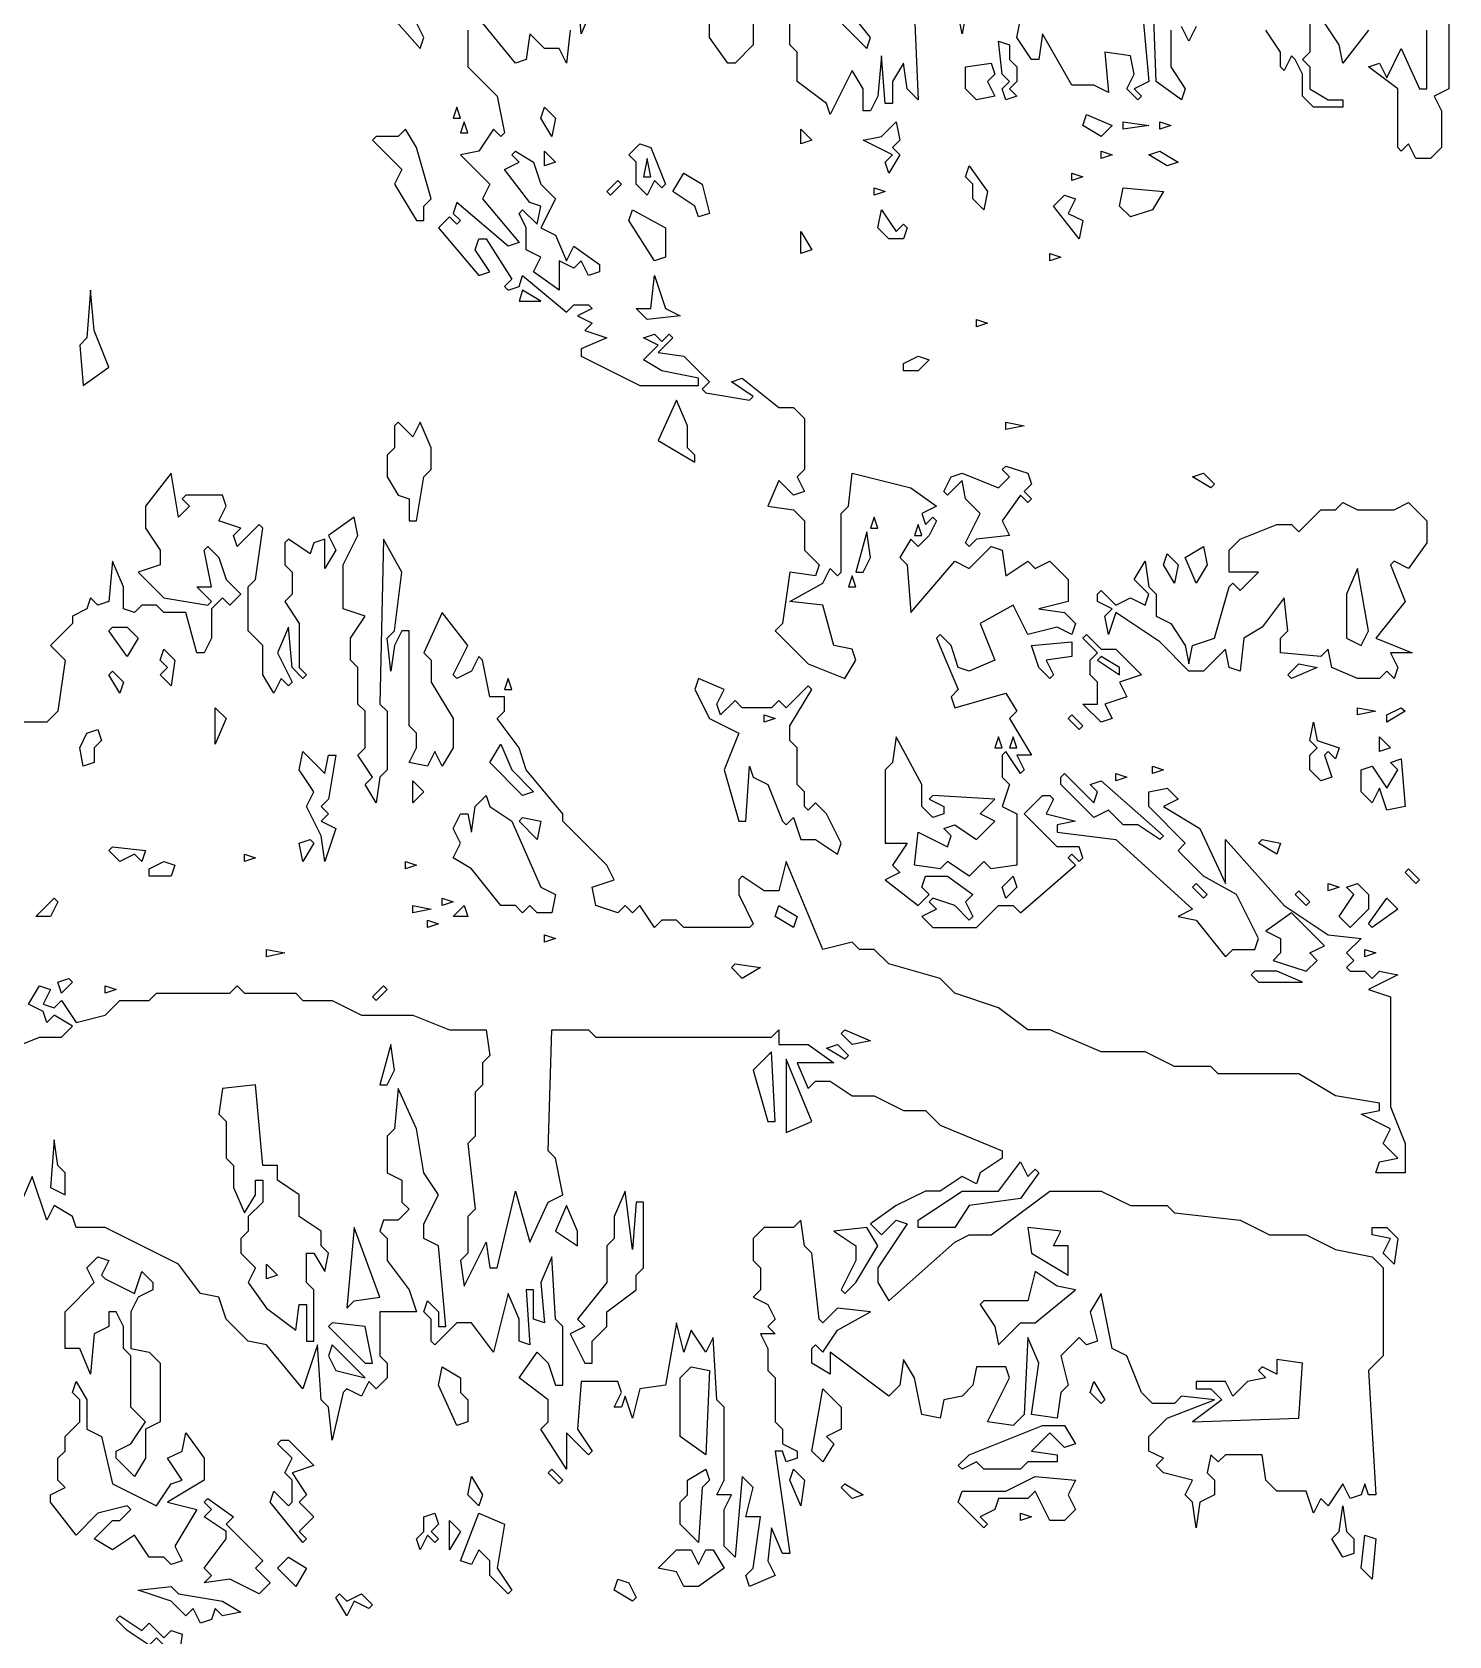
# Model space of a CAD drawing. Header units: millimetres. Extents: x -1861 to 1860, y -2 to 9002.
# Drawn here: x -899 to -47, y 4688 to 5653 of the extents above; entities that cross this region are included whole.
import ezdxf

# ---------------------------------------------------------------- set-up
doc = ezdxf.new("R2010")
doc.units = ezdxf.units.MM
doc.layers.add('ALMOND-DRAW-PROFILE', color=7, linetype='Continuous', lineweight=25)

msp = doc.modelspace()

# ---------------------------------------------------------------- linework, layer by layer
at = {"layer": 'ALMOND-DRAW-PROFILE'}
for points in [[(-46.55, 5768.1), (-46.55, 5618.4), (-55.35, 5613.99), (-50.95, 5605.19), (-50.95, 5583.17), (-57.55, 5576.57), (-66.36, 5576.57), (-70.76, 5585.37), (-75.17, 5580.97), (-77.37, 5583.17), (-77.37, 5618.4), (-94.98, 5631.6), (-88.38, 5633.81), (-83.97, 5625), (-75.17, 5642.61), (-64.16, 5618.4), (-59.76, 5618.4), (-59.76, 5653.62)], [(-698.21, 5680.04), (-665.19, 5642.61), (-662.98, 5649.22), (-671.79, 5666.83)], [(-561.71, 5666.83), (-568.32, 5651.42), (-570.52, 5680.04)], [(-367.97, 5662.43), (-365.77, 5611.79), (-372.38, 5618.4), (-374.58, 5633.81), (-381.18, 5622.8), (-381.18, 5609.59), (-385.59, 5609.59), (-387.79, 5638.21), (-389.99, 5613.99), (-394.39, 5605.19), (-398.8, 5605.19), (-398.8, 5618.4), (-405.4, 5629.4), (-418.61, 5602.98), (-420.81, 5609.59), (-438.42, 5622.8), (-438.42, 5640.41), (-442.83, 5644.81), (-442.83, 5680.04)], [(-213.86, 5653.62), (-213.86, 5631.6), (-205.06, 5618.4), (-207.26, 5611.79), (-222.67, 5622.8), (-224.87, 5682.24)], [(-464.84, 5675.64), (-464.84, 5644.81), (-475.85, 5633.81), (-480.25, 5633.81), (-491.26, 5649.22), (-491.26, 5671.23)], [(-412.01, 5658.02), (-396.59, 5642.61), (-394.39, 5649.22), (-412.01, 5671.23)], [(-337.15, 5662.43), (-339.35, 5651.42), (-343.76, 5673.43)], [(-231.48, 5671.23), (-227.07, 5622.8), (-235.88, 5618.4), (-231.48, 5613.99), (-233.68, 5611.79), (-240.28, 5618.4), (-235.88, 5627.2), (-238.08, 5638.21), (-253.49, 5640.41), (-251.29, 5616.19), (-260.1, 5620.6), (-273.31, 5620.6), (-290.92, 5651.42), (-293.12, 5636.01), (-297.52, 5636.01), (-306.33, 5649.22), (-301.93, 5671.23)], [(-130.21, 5662.43), (-130.21, 5640.41), (-134.61, 5636.01), (-130.21, 5631.6), (-130.21, 5618.4), (-119.2, 5611.79), (-110.39, 5611.79), (-110.39, 5607.39), (-128, 5607.39), (-134.61, 5613.99), (-134.61, 5627.2), (-139.01, 5636.01), (-141.21, 5638.21), (-145.62, 5629.4), (-147.82, 5631.6), (-147.82, 5640.41), (-156.62, 5653.62)], [(-636.57, 5653.62), (-636.57, 5631.6), (-618.95, 5613.99), (-614.55, 5591.98), (-616.75, 5589.77), (-621.15, 5594.18), (-629.96, 5580.97), (-640.97, 5578.77), (-623.36, 5561.15), (-627.76, 5552.35), (-605.74, 5525.93), (-612.35, 5523.73), (-643.17, 5550.15), (-645.37, 5543.54), (-640.97, 5539.14), (-643.17, 5536.94), (-647.57, 5541.34), (-654.18, 5534.74), (-629.96, 5506.12), (-623.36, 5508.32), (-632.16, 5521.53), (-629.96, 5528.13), (-625.56, 5528.13), (-610.15, 5503.91), (-614.55, 5499.51), (-612.35, 5497.31), (-605.74, 5499.51), (-603.54, 5506.12), (-577.12, 5484.1), (-572.72, 5488.5), (-563.91, 5488.5), (-561.71, 5486.3), (-570.52, 5481.9), (-561.71, 5477.5), (-566.12, 5473.09), (-552.91, 5468.69), (-568.32, 5462.08), (-568.32, 5457.68), (-533.09, 5440.07), (-497.87, 5440.07), (-497.87, 5444.47), (-519.88, 5448.87), (-530.89, 5455.48), (-522.08, 5464.29), (-530.89, 5468.69), (-524.29, 5470.89), (-519.88, 5466.49), (-515.48, 5470.89), (-513.28, 5468.69), (-522.08, 5459.88), (-506.67, 5457.68), (-491.26, 5442.27), (-495.67, 5437.87), (-493.46, 5435.67), (-467.04, 5431.26), (-464.84, 5433.46), (-478.05, 5442.27), (-471.45, 5444.47), (-449.43, 5426.86), (-440.63, 5426.86), (-434.02, 5420.25), (-434.02, 5389.43), (-438.42, 5385.03), (-434.02, 5376.22), (-440.63, 5374.02), (-449.43, 5382.83), (-456.04, 5367.42), (-440.63, 5365.22), (-434.02, 5358.61), (-434.02, 5341), (-425.21, 5332.19), (-427.42, 5325.59), (-442.83, 5327.79), (-447.23, 5296.97), (-451.63, 5292.56), (-431.82, 5272.75), (-409.8, 5263.94), (-403.2, 5274.95), (-405.4, 5281.56), (-416.41, 5283.76), (-423.01, 5307.97), (-442.83, 5310.18), (-423.01, 5321.18), (-418.61, 5329.99), (-414.21, 5325.59), (-412.01, 5327.79), (-412.01, 5363.01), (-407.6, 5367.42), (-405.4, 5387.23), (-370.18, 5378.42), (-354.76, 5367.42), (-363.57, 5363.01), (-361.37, 5356.41), (-356.97, 5360.81), (-354.76, 5358.61), (-359.17, 5349.8), (-365.77, 5343.2), (-370.18, 5347.6), (-376.78, 5336.59), (-372.38, 5332.19), (-370.18, 5303.57), (-343.76, 5334.39), (-334.95, 5329.99), (-321.74, 5343.2), (-315.14, 5341), (-312.94, 5325.59), (-299.73, 5334.39), (-295.32, 5329.99), (-286.52, 5334.39), (-275.51, 5323.39), (-275.51, 5310.18), (-293.12, 5305.77), (-277.71, 5303.57), (-271.11, 5296.97), (-273.31, 5290.36), (-282.11, 5294.77), (-299.73, 5290.36), (-308.53, 5307.97), (-328.35, 5296.97), (-319.54, 5274.95), (-334.95, 5268.35), (-341.56, 5270.55), (-345.96, 5283.76), (-352.56, 5290.36), (-354.76, 5288.16), (-341.56, 5257.34), (-345.96, 5252.94), (-343.76, 5246.33), (-312.94, 5255.14), (-306.33, 5244.13), (-310.73, 5239.73), (-297.52, 5217.71), (-306.33, 5217.71), (-301.93, 5208.9), (-304.13, 5206.7), (-312.94, 5219.91), (-315.14, 5217.71), (-315.14, 5204.5), (-310.73, 5200.1), (-315.14, 5186.89), (-306.33, 5182.49), (-306.33, 5151.66), (-321.74, 5149.46), (-326.14, 5153.86), (-334.95, 5145.06), (-348.16, 5153.86), (-352.56, 5149.46), (-367.97, 5151.66), (-365.77, 5171.48), (-348.16, 5162.67), (-345.96, 5169.28), (-350.36, 5173.68), (-343.76, 5175.88), (-330.55, 5167.07), (-319.54, 5178.08), (-328.35, 5182.49), (-319.54, 5191.29), (-356.97, 5193.49), (-359.17, 5191.29), (-350.36, 5186.89), (-350.36, 5182.49), (-356.97, 5180.28), (-363.57, 5186.89), (-363.57, 5200.1), (-378.98, 5228.72), (-381.18, 5213.31), (-385.59, 5208.9), (-385.59, 5164.87), (-372.38, 5164.87), (-381.18, 5151.66), (-376.78, 5147.26), (-385.59, 5142.86), (-365.77, 5127.45), (-359.17, 5134.05), (-363.57, 5138.45), (-361.37, 5145.06), (-348.16, 5145.06), (-332.75, 5134.05), (-337.15, 5129.65), (-332.75, 5120.84), (-334.95, 5118.64), (-343.76, 5127.45), (-356.97, 5131.85), (-359.17, 5129.65), (-354.76, 5125.24), (-363.57, 5120.84), (-356.97, 5114.24), (-330.55, 5114.24), (-317.34, 5127.45), (-308.53, 5127.45), (-304.13, 5123.04), (-271.11, 5151.66), (-275.51, 5156.07), (-273.31, 5158.27), (-268.9, 5153.86), (-266.7, 5156.07), (-268.9, 5162.67), (-282.11, 5162.67), (-301.93, 5182.49), (-290.92, 5193.49), (-286.52, 5193.49), (-284.31, 5191.29), (-288.72, 5182.49), (-271.11, 5178.08), (-282.11, 5175.88), (-282.11, 5171.48), (-246.89, 5167.07), (-200.66, 5125.24), (-209.46, 5120.84), (-198.45, 5118.64), (-180.84, 5096.62), (-176.44, 5101.03), (-163.23, 5101.03), (-161.03, 5107.63), (-174.24, 5134.05), (-194.05, 5145.06), (-207.26, 5158.27), (-209.46, 5160.47), (-205.06, 5164.87), (-227.07, 5186.89), (-227.07, 5195.69), (-216.07, 5197.9), (-209.46, 5191.29), (-218.27, 5186.89), (-196.25, 5173.68), (-180.84, 5140.66), (-180.84, 5167.07), (-145.62, 5127.45), (-119.2, 5109.83), (-99.38, 5107.63), (-108.19, 5098.83), (-103.79, 5094.42), (-108.19, 5090.02), (-105.99, 5087.82), (-97.18, 5087.82), (-92.78, 5083.41), (-88.38, 5087.82), (-77.37, 5085.62), (-94.98, 5076.81), (-81.77, 5072.41), (-81.77, 5006.36), (-72.96, 4984.34), (-72.96, 4966.73), (-90.58, 4966.73), (-88.38, 4973.34), (-77.37, 4975.54), (-86.17, 4984.34), (-81.77, 4993.15), (-99.38, 5001.96), (-88.38, 5004.16), (-88.38, 5008.56), (-114.79, 5012.96), (-136.81, 5026.17), (-185.24, 5026.17), (-189.65, 5030.58), (-211.66, 5030.58), (-229.28, 5039.38), (-255.69, 5039.38), (-286.52, 5052.59), (-299.73, 5052.59), (-317.34, 5065.8), (-343.76, 5074.61), (-352.56, 5083.41), (-383.39, 5092.22), (-392.19, 5101.03), (-401, 5101.03), (-405.4, 5105.43), (-423.01, 5101.03), (-445.03, 5153.86), (-449.43, 5136.25), (-458.24, 5136.25), (-471.45, 5145.06), (-473.65, 5142.86), (-473.65, 5134.05), (-464.84, 5116.44), (-467.04, 5114.24), (-506.67, 5114.24), (-511.08, 5118.64), (-519.88, 5118.64), (-524.29, 5114.24), (-533.09, 5127.45), (-537.49, 5123.04), (-541.9, 5127.45), (-546.3, 5123.04), (-559.51, 5127.45), (-561.71, 5138.45), (-548.5, 5142.86), (-552.91, 5151.66), (-579.32, 5178.08), (-579.32, 5182.49), (-601.34, 5208.9), (-605.74, 5222.11), (-618.95, 5239.73), (-614.55, 5244.13), (-614.55, 5252.94), (-623.36, 5252.94), (-627.76, 5274.95), (-629.96, 5277.15), (-634.36, 5268.35), (-643.17, 5263.94), (-645.37, 5266.14), (-636.57, 5283.76), (-651.98, 5303.57), (-662.98, 5279.35), (-658.58, 5274.95), (-658.58, 5261.74), (-645.37, 5239.73), (-645.37, 5222.11), (-651.98, 5211.11), (-656.38, 5219.91), (-660.78, 5211.11), (-671.79, 5213.31), (-667.39, 5222.11), (-667.39, 5230.92), (-671.79, 5235.32), (-671.79, 5292.56), (-676.19, 5292.56), (-680.6, 5283.76), (-682.8, 5268.35), (-685, 5288.16), (-680.6, 5292.56), (-676.19, 5327.79), (-687.2, 5347.6), (-689.4, 5248.53), (-685, 5244.13), (-685, 5208.9), (-689.4, 5204.5), (-691.6, 5189.09), (-698.21, 5200.1), (-693.81, 5204.5), (-702.61, 5217.71), (-698.21, 5222.11), (-698.21, 5244.13), (-702.61, 5248.53), (-702.61, 5270.55), (-707.02, 5274.95), (-707.02, 5288.16), (-698.21, 5301.37), (-711.42, 5305.77), (-711.42, 5332.19), (-702.61, 5349.8), (-704.81, 5360.81), (-720.22, 5349.8), (-715.82, 5341), (-722.43, 5329.99), (-722.43, 5347.6), (-729.03, 5345.4), (-731.23, 5338.8), (-744.44, 5347.6), (-746.64, 5345.4), (-746.64, 5332.19), (-742.24, 5327.79), (-742.24, 5314.58), (-746.64, 5310.18), (-737.84, 5296.97), (-737.84, 5270.55), (-733.43, 5266.14), (-735.64, 5263.94), (-742.24, 5270.55), (-744.44, 5294.77), (-751.05, 5279.35), (-742.24, 5261.74), (-744.44, 5259.54), (-748.85, 5263.94), (-753.25, 5255.14), (-759.85, 5266.14), (-759.85, 5283.76), (-768.66, 5292.56), (-768.66, 5318.98), (-764.26, 5323.39), (-759.85, 5354.21), (-762.05, 5356.41), (-775.26, 5343.2), (-777.47, 5349.8), (-773.06, 5354.21), (-786.27, 5358.61), (-781.87, 5367.42), (-784.07, 5374.02), (-806.09, 5374.02), (-808.29, 5371.82), (-803.88, 5367.42), (-810.49, 5360.81), (-814.89, 5387.23), (-830.3, 5367.42), (-830.3, 5354.21), (-821.5, 5341), (-821.5, 5332.19), (-834.71, 5327.79), (-819.3, 5312.38), (-792.88, 5307.97), (-790.67, 5310.18), (-799.48, 5318.98), (-790.67, 5318.98), (-795.08, 5341), (-792.88, 5343.2), (-786.27, 5336.59), (-781.87, 5323.39), (-773.06, 5314.58), (-779.67, 5307.97), (-784.07, 5312.38), (-790.67, 5305.77), (-790.67, 5288.16), (-795.08, 5279.35), (-799.48, 5279.35), (-806.09, 5303.57), (-819.3, 5303.57), (-823.7, 5307.97), (-832.5, 5307.97), (-836.91, 5303.57), (-843.51, 5305.77), (-843.51, 5318.98), (-850.12, 5334.39), (-852.32, 5310.18), (-858.92, 5307.97), (-863.33, 5312.38), (-865.53, 5305.77), (-874.33, 5301.37), (-874.33, 5296.97), (-887.54, 5283.76), (-878.74, 5274.95), (-883.14, 5244.13), (-889.75, 5237.52), (-907.36, 5237.52)], [(-574.92, 5653.62), (-577.12, 5633.81), (-581.53, 5642.61), (-590.33, 5642.61), (-599.14, 5651.42), (-601.34, 5636.01), (-607.94, 5633.81), (-627.76, 5658.02)], [(-198.45, 5655.82), (-202.86, 5647.02), (-207.26, 5655.82)], [(-94.98, 5653.62), (-110.39, 5633.81), (-112.59, 5644.81), (-121.4, 5658.02)], [(-938.18, 5030.58), (-894.15, 5048.19), (-880.94, 5048.19), (-874.33, 5054.79), (-885.34, 5061.4), (-889.75, 5057), (-891.95, 5063.6), (-900.75, 5068), (-894.15, 5079.01), (-887.54, 5076.81), (-891.95, 5068), (-885.34, 5065.8), (-880.94, 5070.21), (-872.13, 5057), (-854.52, 5061.4), (-845.71, 5070.21), (-828.1, 5070.21), (-823.7, 5074.61), (-779.67, 5074.61), (-775.26, 5079.01), (-770.86, 5074.61), (-740.04, 5074.61), (-735.64, 5070.21), (-718.02, 5070.21), (-700.41, 5061.4), (-669.59, 5061.4), (-647.57, 5052.59), (-625.56, 5052.59), (-623.36, 5037.18), (-627.76, 5032.78), (-627.76, 5019.57), (-632.16, 5015.17), (-632.16, 4988.75), (-636.57, 4984.34), (-632.16, 4944.72), (-636.57, 4940.31), (-636.57, 4918.3), (-640.97, 4913.89), (-638.77, 4898.48), (-625.56, 4924.9), (-623.36, 4909.49), (-618.95, 4909.49), (-607.94, 4955.72), (-599.14, 4924.9), (-588.13, 4949.12), (-579.32, 4953.52), (-583.73, 4975.54), (-588.13, 4979.94), (-585.93, 5052.59), (-563.91, 5052.59), (-559.51, 5048.19), (-453.84, 5048.19), (-449.43, 5052.59), (-449.43, 5043.79), (-431.82, 5043.79), (-416.41, 5032.78), (-438.42, 5032.78), (-431.82, 5017.37), (-427.42, 5021.77), (-418.61, 5021.77), (-405.4, 5012.96), (-392.19, 5012.96), (-374.58, 5004.16), (-361.37, 5004.16), (-352.56, 4995.35), (-315.14, 4979.94), (-315.14, 4975.54), (-328.35, 4966.73), (-330.55, 4960.13), (-339.35, 4964.53), (-352.56, 4955.72), (-361.37, 4955.72), (-378.98, 4946.92), (-394.39, 4935.91), (-387.79, 4929.31), (-378.98, 4938.11), (-372.38, 4935.91), (-389.99, 4909.49), (-389.99, 4900.68), (-383.39, 4889.68), (-343.76, 4924.9), (-334.95, 4929.31), (-321.74, 4929.31), (-286.52, 4955.72), (-255.69, 4955.72), (-238.08, 4946.92), (-216.07, 4946.92), (-211.66, 4942.51), (-172.03, 4938.11), (-154.42, 4929.31), (-132.41, 4929.31), (-114.79, 4920.5), (-92.78, 4916.1), (-86.17, 4909.49), (-86.17, 4856.65), (-94.98, 4847.85), (-90.58, 4772.99), (-94.98, 4772.99), (-97.18, 4779.6), (-99.38, 4772.99), (-105.99, 4770.79), (-110.39, 4779.6), (-119.2, 4766.39), (-123.6, 4770.79), (-128, 4761.99), (-132.41, 4775.2), (-150.02, 4775.2), (-156.62, 4781.8), (-158.83, 4797.21), (-180.84, 4797.21), (-185.24, 4792.81), (-189.65, 4797.21), (-191.85, 4786.2), (-187.45, 4781.8), (-187.45, 4772.99), (-196.25, 4768.59), (-198.45, 4753.18), (-200.66, 4768.59), (-205.06, 4772.99), (-200.66, 4781.8), (-218.27, 4786.2), (-222.67, 4790.61), (-218.27, 4795.01), (-227.07, 4799.41), (-227.07, 4808.22), (-216.07, 4819.23), (-187.45, 4830.23), (-207.26, 4832.44), (-211.66, 4828.03), (-224.87, 4828.03), (-231.48, 4834.64), (-240.28, 4856.65), (-249.09, 4861.06), (-255.69, 4894.08), (-262.3, 4883.07), (-257.9, 4865.46), (-264.5, 4863.26), (-268.9, 4867.66), (-279.91, 4856.65), (-275.51, 4839.04), (-279.91, 4834.64), (-282.11, 4819.23), (-297.52, 4821.43), (-293.12, 4852.25), (-299.73, 4867.66), (-301.93, 4821.43), (-308.53, 4814.82), (-323.94, 4817.03), (-310.73, 4843.44), (-312.94, 4850.05), (-330.55, 4850.05), (-332.75, 4839.04), (-339.35, 4832.44), (-350.36, 4830.23), (-352.56, 4819.23), (-363.57, 4821.43), (-367.97, 4843.44), (-374.58, 4854.45), (-376.78, 4839.04), (-383.39, 4832.44), (-418.61, 4858.86), (-418.61, 4845.65), (-429.62, 4852.25), (-429.62, 4861.06), (-427.42, 4863.26), (-423.01, 4858.86), (-414.21, 4872.06), (-394.39, 4883.07), (-414.21, 4885.27), (-423.01, 4876.47), (-425.21, 4878.67), (-429.62, 4918.3), (-434.02, 4922.7), (-436.22, 4938.11), (-440.63, 4933.71), (-458.24, 4933.71), (-464.84, 4927.1), (-464.84, 4913.89), (-460.44, 4909.49), (-460.44, 4896.28), (-464.84, 4891.88), (-456.04, 4887.48), (-451.63, 4878.67), (-456.04, 4874.27), (-451.63, 4869.86), (-460.44, 4869.86), (-456.04, 4861.06), (-456.04, 4847.85), (-451.63, 4843.44), (-451.63, 4817.03), (-447.23, 4812.62), (-447.23, 4803.82), (-438.42, 4799.41), (-438.42, 4795.01), (-445.03, 4792.81), (-447.23, 4799.41), (-451.63, 4799.41), (-442.83, 4737.77), (-447.23, 4737.77), (-453.84, 4753.18), (-456.04, 4733.37), (-451.63, 4724.56), (-467.04, 4717.95), (-469.25, 4724.56), (-464.84, 4728.96), (-460.44, 4759.78), (-469.25, 4759.78), (-464.84, 4777.4), (-471.45, 4784), (-475.85, 4735.57), (-482.46, 4742.17), (-482.46, 4764.19), (-478.05, 4772.99), (-486.86, 4772.99), (-482.46, 4781.8), (-482.46, 4825.83), (-486.86, 4830.23), (-489.06, 4867.66), (-493.46, 4858.86), (-502.27, 4872.06), (-506.67, 4858.86), (-511.08, 4876.47), (-517.68, 4839.04), (-533.09, 4836.84), (-537.49, 4819.23), (-541.9, 4832.44), (-544.1, 4825.83), (-548.5, 4825.83), (-544.1, 4834.64), (-546.3, 4841.24), (-568.32, 4841.24), (-570.52, 4812.62), (-561.71, 4799.41), (-563.91, 4797.21), (-577.12, 4810.42), (-577.12, 4788.41), (-592.53, 4812.62), (-588.13, 4817.03), (-588.13, 4830.23), (-605.74, 4843.44), (-594.74, 4858.86), (-588.13, 4852.25), (-583.73, 4839.04), (-579.32, 4839.04), (-579.32, 4874.27), (-583.73, 4878.67), (-585.93, 4916.1), (-592.53, 4900.68), (-590.33, 4876.47), (-596.94, 4878.67), (-596.94, 4896.28), (-601.34, 4896.28), (-599.14, 4863.26), (-605.74, 4865.46), (-605.74, 4878.67), (-612.35, 4894.08), (-621.15, 4858.86), (-634.36, 4876.47), (-643.17, 4876.47), (-656.38, 4863.26), (-658.58, 4865.46), (-658.58, 4878.67), (-662.98, 4883.07), (-660.78, 4889.68), (-654.18, 4883.07), (-654.18, 4874.27), (-649.77, 4874.27), (-654.18, 4922.7), (-662.98, 4927.1), (-662.98, 4935.91), (-654.18, 4953.52), (-662.98, 4966.73), (-667.39, 4993.15), (-678.4, 5017.37), (-680.6, 4993.15), (-685, 4988.75), (-685, 4966.73), (-676.19, 4962.33), (-676.19, 4949.12), (-671.79, 4944.72), (-678.4, 4938.11), (-687.2, 4938.11), (-689.4, 4931.51), (-685, 4927.1), (-685, 4913.89), (-671.79, 4896.28), (-667.39, 4883.07), (-689.4, 4883.07), (-689.4, 4856.65), (-685, 4852.25), (-685, 4843.44), (-691.6, 4836.84), (-696.01, 4841.24), (-700.41, 4832.44), (-709.22, 4836.84), (-711.42, 4834.64), (-718.02, 4806.02), (-720.22, 4825.83), (-724.63, 4830.23), (-726.83, 4863.26), (-735.64, 4836.84), (-757.65, 4863.26), (-768.66, 4865.46), (-781.87, 4878.67), (-786.27, 4891.88), (-797.28, 4894.08), (-810.49, 4911.69), (-854.52, 4933.71), (-872.13, 4933.71), (-874.33, 4940.31), (-885.34, 4946.92), (-889.75, 4938.11), (-898.55, 4964.53), (-905.16, 4949.12)]]:
    msp.add_lwpolyline(points, dxfattribs=at)
for points in [[(-312.94, 5611.79), (-315.14, 5618.4), (-310.73, 5622.8), (-315.14, 5627.2), (-317.34, 5647.02), (-310.73, 5644.81), (-310.73, 5636.01), (-306.33, 5631.6), (-306.33, 5622.8), (-310.73, 5618.4), (-306.33, 5613.99)], [(-330.55, 5611.79), (-337.15, 5618.4), (-337.15, 5631.6), (-321.74, 5633.81), (-319.54, 5627.2), (-323.94, 5622.8), (-319.54, 5613.99)], [(-645.37, 5600.78), (-640.97, 5600.78), (-643.17, 5607.39)], [(-585.93, 5589.77), (-592.53, 5600.78), (-590.33, 5607.39), (-583.73, 5600.78)], [(-255.69, 5589.77), (-266.7, 5596.38), (-264.5, 5602.98), (-249.09, 5596.38)], [(-667.39, 5539.14), (-662.98, 5539.14), (-662.98, 5547.95), (-658.58, 5552.35), (-667.39, 5583.17), (-673.99, 5594.18), (-678.4, 5589.77), (-691.6, 5589.77), (-693.81, 5587.57), (-676.19, 5569.96), (-680.6, 5561.15)], [(-640.97, 5591.98), (-636.57, 5591.98), (-638.77, 5598.58)], [(-436.22, 5585.37), (-436.22, 5594.18), (-429.62, 5587.57)], [(-383.39, 5567.76), (-385.59, 5574.36), (-381.18, 5578.77), (-398.8, 5587.57), (-387.79, 5589.77), (-378.98, 5598.58), (-376.78, 5587.57), (-381.18, 5583.17), (-376.78, 5578.77)], [(-242.49, 5594.18), (-242.49, 5598.58), (-227.07, 5596.38)], [(-220.47, 5594.18), (-220.47, 5598.58), (-213.86, 5596.38)], [(-528.69, 5554.55), (-535.29, 5561.15), (-535.29, 5574.36), (-539.7, 5578.77), (-533.09, 5585.37), (-526.49, 5583.17), (-517.68, 5561.15), (-519.88, 5558.95), (-524.29, 5563.36)], [(-581.53, 5497.31), (-596.94, 5508.32), (-592.53, 5517.12), (-601.34, 5521.53), (-601.34, 5534.74), (-605.74, 5543.54), (-603.54, 5545.74), (-594.74, 5536.94), (-592.53, 5547.95), (-599.14, 5550.15), (-614.55, 5569.96), (-605.74, 5574.36), (-610.15, 5578.77), (-607.94, 5580.97), (-596.94, 5574.36), (-592.53, 5561.15), (-583.73, 5552.35), (-592.53, 5534.74), (-583.73, 5530.33), (-577.12, 5514.92), (-572.72, 5523.73), (-557.31, 5512.72), (-557.31, 5508.32), (-563.91, 5506.12), (-568.32, 5514.92), (-572.72, 5510.52), (-581.53, 5514.92)], [(-590.33, 5572.16), (-590.33, 5580.97), (-583.73, 5574.36)], [(-530.89, 5565.56), (-526.49, 5565.56), (-528.69, 5576.57)], [(-255.69, 5576.57), (-255.69, 5580.97), (-249.09, 5578.77)], [(-216.07, 5572.16), (-227.07, 5578.77), (-220.47, 5580.97), (-209.46, 5574.36)], [(-497.87, 5541.34), (-500.07, 5547.95), (-513.28, 5556.75), (-506.67, 5567.76), (-495.67, 5561.15), (-491.26, 5543.54)], [(-326.14, 5545.74), (-332.75, 5552.35), (-332.75, 5561.15), (-337.15, 5565.56), (-334.95, 5572.16), (-323.94, 5556.75)], [(-273.31, 5563.36), (-273.31, 5567.76), (-266.7, 5565.56)], [(-550.7, 5554.55), (-552.91, 5556.75), (-546.3, 5563.36), (-544.1, 5561.15)], [(-392.19, 5554.55), (-392.19, 5558.95), (-385.59, 5556.75)], [(-268.9, 5528.13), (-284.31, 5547.95), (-277.71, 5554.55), (-271.11, 5552.35), (-275.51, 5543.54), (-266.7, 5539.14)], [(-238.08, 5541.34), (-244.69, 5547.95), (-242.49, 5558.95), (-218.27, 5556.75), (-224.87, 5545.74)], [(-524.29, 5514.92), (-539.7, 5539.14), (-537.49, 5545.74), (-517.68, 5534.74), (-517.68, 5517.12)], [(-383.39, 5528.13), (-389.99, 5534.74), (-387.79, 5545.74), (-378.98, 5532.53), (-374.58, 5536.94), (-372.38, 5534.74), (-374.58, 5528.13)], [(-436.22, 5519.32), (-436.22, 5532.53), (-429.62, 5521.53)], [(-286.52, 5514.92), (-286.52, 5519.32), (-279.91, 5517.12)], [(-528.69, 5479.7), (-535.29, 5486.3), (-526.49, 5486.3), (-524.29, 5506.12), (-517.68, 5486.3), (-508.87, 5481.9)], [(-867.73, 5440.07), (-852.32, 5451.08), (-861.12, 5473.09), (-863.33, 5497.31), (-865.53, 5468.69), (-869.93, 5464.29)], [(-605.74, 5490.7), (-592.53, 5490.7), (-603.54, 5497.31)], [(-330.55, 5475.29), (-330.55, 5479.7), (-323.94, 5477.5)], [(-374.58, 5448.87), (-374.58, 5453.28), (-365.77, 5457.68), (-359.17, 5455.48), (-365.77, 5448.87)], [(-500.07, 5393.84), (-500.07, 5398.24), (-504.47, 5402.64), (-504.47, 5415.85), (-511.08, 5431.26), (-522.08, 5407.05)], [(-671.79, 5358.61), (-667.39, 5358.61), (-662.98, 5385.03), (-658.58, 5389.43), (-658.58, 5402.64), (-665.19, 5418.05), (-669.59, 5409.25), (-678.4, 5418.05), (-680.6, 5415.85), (-680.6, 5402.64), (-685, 5398.24), (-685, 5385.03), (-678.4, 5374.02), (-671.79, 5371.82)], [(-312.94, 5413.65), (-312.94, 5418.05), (-301.93, 5415.85)], [(-334.95, 5343.2), (-337.15, 5345.4), (-328.35, 5363.01), (-337.15, 5371.82), (-339.35, 5382.83), (-348.16, 5374.02), (-350.36, 5376.22), (-345.96, 5385.03), (-339.35, 5387.23), (-317.34, 5378.42), (-310.73, 5385.03), (-315.14, 5389.43), (-312.94, 5391.63), (-299.73, 5387.23), (-297.52, 5380.63), (-301.93, 5376.22), (-297.52, 5371.82), (-299.73, 5369.62), (-304.13, 5374.02), (-315.14, 5358.61), (-310.73, 5349.8), (-330.55, 5347.6)], [(-189.65, 5378.42), (-200.66, 5385.03), (-194.05, 5387.23), (-187.45, 5380.63)], [(-101.58, 5263.94), (-117, 5270.55), (-119.2, 5281.56), (-123.6, 5277.15), (-147.82, 5279.35), (-147.82, 5288.16), (-143.41, 5292.56), (-145.62, 5312.38), (-158.83, 5294.77), (-169.83, 5288.16), (-172.03, 5268.35), (-178.64, 5270.55), (-180.84, 5281.56), (-194.05, 5268.35), (-202.86, 5268.35), (-220.47, 5285.96), (-246.89, 5303.57), (-251.29, 5290.36), (-253.49, 5301.37), (-249.09, 5305.77), (-257.9, 5310.18), (-257.9, 5314.58), (-255.69, 5316.78), (-246.89, 5307.97), (-238.08, 5312.38), (-229.28, 5307.97), (-227.07, 5314.58), (-235.88, 5323.39), (-229.28, 5334.39), (-227.07, 5318.98), (-222.67, 5314.58), (-222.67, 5301.37), (-213.86, 5296.97), (-205.06, 5283.76), (-202.86, 5272.75), (-200.66, 5283.76), (-187.45, 5288.16), (-178.64, 5318.98), (-176.44, 5321.18), (-172.03, 5316.78), (-161.03, 5327.79), (-178.64, 5327.79), (-178.64, 5341), (-172.03, 5347.6), (-150.02, 5356.41), (-141.21, 5356.41), (-136.81, 5352.01), (-123.6, 5365.22), (-114.79, 5365.22), (-110.39, 5369.62), (-101.58, 5365.22), (-79.57, 5365.22), (-70.76, 5369.62), (-59.76, 5358.61), (-59.76, 5345.4), (-70.76, 5329.99), (-79.57, 5334.39), (-81.77, 5332.19), (-72.96, 5310.18), (-90.58, 5288.16), (-68.56, 5279.35), (-81.77, 5279.35), (-77.37, 5270.55), (-79.57, 5263.94), (-83.97, 5268.35), (-88.38, 5263.94)], [(-403.2, 5327.79), (-398.8, 5327.79), (-394.39, 5336.59), (-396.59, 5352.01)], [(-394.39, 5354.21), (-389.99, 5354.21), (-392.19, 5360.81)], [(-367.97, 5349.8), (-363.57, 5349.8), (-365.77, 5356.41)], [(-198.45, 5321.18), (-205.06, 5336.59), (-194.05, 5343.2), (-191.85, 5332.19)], [(-211.66, 5321.18), (-218.27, 5332.19), (-216.07, 5338.8), (-209.46, 5332.19)], [(-407.6, 5318.98), (-403.2, 5318.98), (-405.4, 5325.59)], [(-99.38, 5283.76), (-94.98, 5292.56), (-101.58, 5329.99), (-108.19, 5314.58), (-108.19, 5288.16)], [(-841.31, 5277.15), (-852.32, 5292.56), (-850.12, 5294.77), (-841.31, 5294.77), (-834.71, 5288.16)], [(-286.52, 5263.94), (-293.12, 5270.55), (-297.52, 5283.76), (-273.31, 5285.96), (-273.31, 5277.15), (-288.72, 5274.95), (-284.31, 5266.14)], [(-255.69, 5237.52), (-266.7, 5248.53), (-257.9, 5248.53), (-257.9, 5261.74), (-262.3, 5266.14), (-262.3, 5274.95), (-257.9, 5279.35), (-266.7, 5288.16), (-264.5, 5290.36), (-255.69, 5281.56), (-246.89, 5281.56), (-231.48, 5266.14), (-244.69, 5261.74), (-240.28, 5252.94), (-253.49, 5248.53), (-249.09, 5239.73)], [(-814.89, 5259.54), (-821.5, 5266.14), (-817.09, 5270.55), (-821.5, 5274.95), (-819.3, 5281.56), (-812.69, 5274.95)], [(-244.69, 5266.14), (-244.69, 5270.55), (-255.69, 5277.15), (-257.9, 5274.95)], [(-845.71, 5255.14), (-852.32, 5266.14), (-850.12, 5268.35), (-843.51, 5261.74)], [(-141.21, 5263.94), (-143.41, 5266.14), (-136.81, 5272.75), (-125.8, 5270.55)], [(-614.55, 5257.34), (-610.15, 5257.34), (-612.35, 5263.94)], [(-414.21, 5158.27), (-412.01, 5164.87), (-420.81, 5182.49), (-427.42, 5189.09), (-431.82, 5184.69), (-434.02, 5186.89), (-434.02, 5195.69), (-438.42, 5200.1), (-438.42, 5222.11), (-442.83, 5226.52), (-442.83, 5235.32), (-429.62, 5257.34), (-431.82, 5259.54), (-445.03, 5246.33), (-449.43, 5250.73), (-453.84, 5246.33), (-471.45, 5246.33), (-475.85, 5250.73), (-484.66, 5241.93), (-486.86, 5248.53), (-482.46, 5257.34), (-497.87, 5263.94), (-500.07, 5257.34), (-491.26, 5239.73), (-473.65, 5230.92), (-482.46, 5208.9), (-473.65, 5178.08), (-469.25, 5178.08), (-467.04, 5211.11), (-464.84, 5204.5), (-456.04, 5200.1), (-447.23, 5178.08), (-445.03, 5175.88), (-440.63, 5180.28), (-436.22, 5167.07), (-427.42, 5167.07)], [(-788.47, 5224.32), (-788.47, 5246.33), (-781.87, 5239.73)], [(-101.58, 5241.93), (-101.58, 5246.33), (-90.58, 5244.13)], [(-83.97, 5237.52), (-83.97, 5241.93), (-75.17, 5246.33), (-72.96, 5244.13)], [(-458.24, 5237.52), (-458.24, 5241.93), (-451.63, 5239.73)], [(-268.9, 5233.12), (-275.51, 5239.73), (-273.31, 5241.93), (-266.7, 5235.32)], [(-123.6, 5202.3), (-130.21, 5208.9), (-130.21, 5217.71), (-125.8, 5222.11), (-130.21, 5226.52), (-128, 5237.52), (-125.8, 5226.52), (-112.59, 5222.11), (-114.79, 5215.51), (-119.2, 5219.91), (-121.4, 5217.71), (-117, 5204.5)], [(-867.73, 5211.11), (-869.93, 5222.11), (-865.53, 5230.92), (-858.92, 5233.12), (-856.72, 5226.52), (-861.12, 5222.11), (-861.12, 5213.31)], [(-319.54, 5222.11), (-315.14, 5222.11), (-317.34, 5228.72)], [(-310.73, 5222.11), (-306.33, 5222.11), (-308.53, 5228.72)], [(-88.38, 5219.91), (-88.38, 5228.72), (-81.77, 5222.11)], [(-722.43, 5153.86), (-724.63, 5169.28), (-733.43, 5186.89), (-729.03, 5195.69), (-737.84, 5208.9), (-735.64, 5219.91), (-722.43, 5206.7), (-720.22, 5217.71), (-715.82, 5217.71), (-720.22, 5191.29), (-724.63, 5186.89), (-720.22, 5182.49), (-724.63, 5178.08), (-715.82, 5173.68)], [(-603.54, 5193.49), (-623.36, 5213.31), (-616.75, 5224.32), (-610.15, 5208.9), (-596.94, 5195.69)], [(-224.87, 5206.7), (-224.87, 5211.11), (-218.27, 5208.9)], [(-83.97, 5184.69), (-88.38, 5197.9), (-92.78, 5189.09), (-99.38, 5195.69), (-99.38, 5208.9), (-92.78, 5211.11), (-83.97, 5197.9), (-77.37, 5208.9), (-81.77, 5213.31), (-75.17, 5215.51), (-72.96, 5186.89)], [(-669.59, 5189.09), (-669.59, 5202.3), (-662.98, 5195.69)], [(-220.47, 5167.07), (-233.68, 5175.88), (-242.49, 5175.88), (-251.29, 5184.69), (-260.1, 5180.28), (-279.91, 5200.1), (-279.91, 5204.5), (-277.71, 5206.7), (-260.1, 5189.09), (-257.9, 5195.69), (-262.3, 5200.1), (-255.69, 5202.3), (-218.27, 5169.28)], [(-246.89, 5202.3), (-246.89, 5206.7), (-240.28, 5204.5)], [(-603.54, 5123.04), (-607.94, 5127.45), (-616.75, 5127.45), (-634.36, 5149.46), (-645.37, 5156.07), (-640.97, 5164.87), (-645.37, 5173.68), (-640.97, 5182.49), (-636.57, 5182.49), (-634.36, 5171.48), (-632.16, 5186.89), (-625.56, 5193.49), (-623.36, 5186.89), (-610.15, 5178.08), (-592.53, 5138.45), (-583.73, 5134.05), (-585.93, 5123.04), (-594.74, 5123.04), (-599.14, 5127.45)], [(-594.74, 5167.07), (-605.74, 5178.08), (-603.54, 5180.28), (-592.53, 5178.08)], [(-845.71, 5153.86), (-852.32, 5160.47), (-850.12, 5162.67), (-830.3, 5160.47), (-832.5, 5153.86), (-836.91, 5158.27)], [(-735.64, 5153.86), (-737.84, 5164.87), (-731.23, 5167.07), (-729.03, 5164.87)], [(-161.03, 5164.87), (-158.83, 5167.07), (-147.82, 5164.87), (-150.02, 5158.27)], [(-828.1, 5145.06), (-828.1, 5149.46), (-819.3, 5153.86), (-812.69, 5151.66), (-814.89, 5145.06)], [(-770.86, 5153.86), (-770.86, 5158.27), (-764.26, 5156.07)], [(-673.99, 5149.46), (-673.99, 5153.86), (-667.39, 5151.66)], [(-66.36, 5140.66), (-72.96, 5147.26), (-70.76, 5149.46), (-64.16, 5142.86)], [(-312.94, 5131.85), (-315.14, 5138.45), (-308.53, 5145.06), (-306.33, 5138.45)], [(-194.05, 5131.85), (-200.66, 5138.45), (-198.45, 5140.66), (-191.85, 5134.05)], [(-119.2, 5136.25), (-119.2, 5140.66), (-112.59, 5138.45)], [(-105.99, 5114.24), (-112.59, 5120.84), (-103.79, 5134.05), (-108.19, 5138.45), (-101.58, 5140.66), (-94.98, 5134.05), (-94.98, 5125.24)], [(-896.35, 5120.84), (-885.34, 5131.85), (-883.14, 5129.65), (-887.54, 5120.84)], [(-651.98, 5127.45), (-651.98, 5131.85), (-645.37, 5129.65)], [(-132.41, 5127.45), (-139.01, 5134.05), (-136.81, 5136.25), (-130.21, 5129.65)], [(-92.78, 5114.24), (-94.98, 5116.44), (-83.97, 5131.85), (-77.37, 5125.24)], [(-669.59, 5123.04), (-669.59, 5127.45), (-658.58, 5125.24)], [(-645.37, 5120.84), (-638.77, 5127.45), (-636.57, 5120.84)], [(-440.63, 5114.24), (-451.63, 5120.84), (-449.43, 5127.45), (-438.42, 5120.84)], [(-132.41, 5087.82), (-125.8, 5094.42), (-130.21, 5098.83), (-121.4, 5103.23), (-141.21, 5123.04), (-156.62, 5112.04), (-147.82, 5107.63), (-147.82, 5098.83), (-152.22, 5094.42)], [(-660.78, 5114.24), (-660.78, 5118.64), (-654.18, 5116.44)], [(-590.33, 5105.43), (-590.33, 5109.83), (-583.73, 5107.63)], [(-757.65, 5096.62), (-757.65, 5101.03), (-746.64, 5098.83)], [(-471.45, 5083.41), (-478.05, 5090.02), (-475.85, 5092.22), (-460.44, 5090.02)], [(-97.18, 5096.62), (-97.18, 5101.03), (-90.58, 5098.83)], [(-880.94, 5074.61), (-883.14, 5081.21), (-876.54, 5083.41), (-874.33, 5081.21)], [(-161.03, 5081.21), (-134.61, 5081.21), (-150.02, 5087.82), (-163.23, 5087.82), (-165.43, 5085.62)], [(-854.52, 5074.61), (-854.52, 5079.01), (-847.92, 5076.81)], [(-691.6, 5070.21), (-693.81, 5072.41), (-687.2, 5079.01), (-685, 5076.81)], [(-689.4, 5019.57), (-685, 5019.57), (-680.6, 5028.38), (-682.8, 5043.79)], [(-409.8, 5034.98), (-420.81, 5041.59), (-414.21, 5043.79), (-407.6, 5037.18)], [(-405.4, 5043.79), (-412.01, 5050.39), (-409.8, 5052.59), (-394.39, 5045.99)], [(-456.04, 4997.55), (-451.63, 4997.55), (-453.84, 5039.38), (-464.84, 5028.38)], [(-445.03, 4990.95), (-429.62, 4997.55), (-445.03, 5034.98)], [(-733.43, 4865.46), (-729.03, 4865.46), (-729.03, 4896.28), (-733.43, 4900.68), (-733.43, 4918.3), (-729.03, 4918.3), (-722.43, 4907.29), (-720.22, 4918.3), (-724.63, 4922.7), (-724.63, 4931.51), (-737.84, 4940.31), (-737.84, 4953.52), (-751.05, 4962.33), (-751.05, 4971.14), (-759.85, 4971.14), (-764.26, 5019.57), (-784.07, 5017.37), (-786.27, 5001.96), (-781.87, 4997.55), (-781.87, 4975.54), (-777.47, 4971.14), (-777.47, 4957.93), (-770.86, 4942.51), (-764.26, 4953.52), (-764.26, 4962.33), (-759.85, 4962.33), (-759.85, 4949.12), (-768.66, 4940.31), (-768.66, 4931.51), (-773.06, 4927.1), (-773.06, 4918.3), (-764.26, 4909.49), (-768.66, 4900.68), (-757.65, 4885.27), (-740.04, 4872.06), (-737.84, 4887.48), (-733.43, 4887.48)], [(-878.74, 4953.52), (-878.74, 4966.73), (-883.14, 4971.14), (-885.34, 4986.55), (-887.54, 4957.93)], [(-365.77, 4933.71), (-365.77, 4938.11), (-339.35, 4955.72), (-317.34, 4955.72), (-304.13, 4973.34), (-299.73, 4964.53), (-295.32, 4968.93), (-293.12, 4966.73), (-304.13, 4951.32), (-334.95, 4946.92), (-343.76, 4933.71)], [(-570.52, 4922.7), (-570.52, 4931.51), (-577.12, 4946.92), (-583.73, 4931.51)], [(-566.12, 4852.25), (-561.71, 4852.25), (-561.71, 4865.46), (-552.91, 4874.27), (-552.91, 4883.07), (-535.29, 4896.28), (-535.29, 4905.09), (-530.89, 4909.49), (-530.89, 4949.12), (-535.29, 4949.12), (-537.49, 4920.5), (-541.9, 4955.72), (-548.5, 4940.31), (-548.5, 4927.1), (-552.91, 4922.7), (-552.91, 4900.68), (-570.52, 4878.67), (-566.12, 4874.27), (-574.92, 4869.86)], [(-709.22, 4885.27), (-704.81, 4889.68), (-689.4, 4891.88), (-704.81, 4933.71)], [(-412.01, 4896.28), (-409.8, 4894.08), (-403.2, 4900.68), (-389.99, 4922.7), (-396.59, 4933.71), (-416.41, 4931.51), (-403.2, 4922.7), (-403.2, 4913.89)], [(-275.51, 4905.09), (-275.51, 4922.7), (-284.31, 4922.7), (-279.91, 4931.51), (-299.73, 4933.71), (-297.52, 4918.3)], [(-79.57, 4911.69), (-86.17, 4918.3), (-81.77, 4927.1), (-92.78, 4929.31), (-92.78, 4933.71), (-83.97, 4933.71), (-77.37, 4927.1)], [(-836.91, 4784), (-847.92, 4795.01), (-847.92, 4799.41), (-839.11, 4803.82), (-830.3, 4817.03), (-839.11, 4825.83), (-839.11, 4856.65), (-843.51, 4861.06), (-843.51, 4874.27), (-847.92, 4883.07), (-852.32, 4883.07), (-852.32, 4874.27), (-861.12, 4869.86), (-863.33, 4845.65), (-869.93, 4861.06), (-878.74, 4861.06), (-878.74, 4883.07), (-861.12, 4900.68), (-865.53, 4909.49), (-858.92, 4916.1), (-852.32, 4913.89), (-856.72, 4905.09), (-854.52, 4902.89), (-836.91, 4894.08), (-832.5, 4907.29), (-825.9, 4900.68), (-825.9, 4896.28), (-834.71, 4891.88), (-839.11, 4883.07), (-839.11, 4861.06), (-828.1, 4858.86), (-821.5, 4852.25), (-821.5, 4817.03), (-830.3, 4812.62), (-830.3, 4795.01)], [(-757.65, 4902.89), (-757.65, 4911.69), (-751.05, 4905.09)], [(-317.34, 4863.26), (-304.13, 4876.47), (-295.32, 4876.47), (-271.11, 4896.28), (-282.11, 4898.48), (-295.32, 4907.29), (-299.73, 4889.68), (-326.14, 4889.68), (-328.35, 4887.48), (-319.54, 4874.27)], [(-698.21, 4852.25), (-693.81, 4852.25), (-698.21, 4874.27), (-718.02, 4876.47), (-720.22, 4874.27)], [(-698.21, 4843.44), (-718.02, 4863.26), (-720.22, 4856.65), (-715.82, 4847.85)], [(-200.66, 4817.03), (-136.81, 4819.23), (-134.61, 4852.25), (-150.02, 4854.45), (-150.02, 4845.65), (-158.83, 4850.05), (-161.03, 4847.85), (-156.62, 4843.44), (-167.63, 4841.24), (-176.44, 4832.44), (-180.84, 4841.24), (-198.45, 4841.24), (-198.45, 4836.84), (-189.65, 4836.84), (-183.04, 4830.23)], [(-814.89, 4731.16), (-819.3, 4735.57), (-828.1, 4735.57), (-836.91, 4748.78), (-850.12, 4739.97), (-861.12, 4746.58), (-850.12, 4757.58), (-845.71, 4757.58), (-839.11, 4764.19), (-841.31, 4766.39), (-858.92, 4761.99), (-872.13, 4748.78), (-887.54, 4768.59), (-887.54, 4772.99), (-878.74, 4777.4), (-883.14, 4781.8), (-883.14, 4795.01), (-878.74, 4799.41), (-878.74, 4808.22), (-869.93, 4817.03), (-869.93, 4830.23), (-874.33, 4834.64), (-872.13, 4841.24), (-865.53, 4830.23), (-865.53, 4812.62), (-856.72, 4808.22), (-850.12, 4779.6), (-823.7, 4766.39), (-814.89, 4779.6), (-808.29, 4781.8), (-817.09, 4795.01), (-808.29, 4799.41), (-806.09, 4810.42), (-795.08, 4795.01), (-795.08, 4781.8), (-817.09, 4768.59), (-799.48, 4764.19), (-812.69, 4742.17), (-808.29, 4733.37)], [(-643.17, 4814.82), (-654.18, 4839.04), (-651.98, 4850.05), (-640.97, 4843.44), (-640.97, 4834.64), (-636.57, 4830.23), (-636.57, 4817.03)], [(-493.46, 4797.21), (-508.87, 4808.22), (-508.87, 4843.44), (-502.27, 4850.05), (-491.26, 4847.85)], [(-255.69, 4828.03), (-262.3, 4834.64), (-260.1, 4841.24), (-253.49, 4830.23)], [(-423.01, 4792.81), (-429.62, 4799.41), (-423.01, 4836.84), (-412.01, 4825.83), (-412.01, 4812.62), (-420.81, 4808.22), (-416.41, 4803.82)], [(-339.35, 4788.41), (-341.56, 4790.61), (-334.95, 4797.21), (-290.92, 4814.82), (-277.71, 4814.82), (-271.11, 4803.82), (-277.71, 4801.61), (-286.52, 4810.42), (-297.52, 4799.41), (-282.11, 4797.21), (-282.11, 4792.81), (-299.73, 4792.81), (-304.13, 4788.41), (-326.14, 4788.41), (-330.55, 4792.81)], [(-735.64, 4744.37), (-755.45, 4768.59), (-753.25, 4775.2), (-744.44, 4766.39), (-742.24, 4768.59), (-742.24, 4781.8), (-746.64, 4786.2), (-742.24, 4795.01), (-751.05, 4803.82), (-748.85, 4806.02), (-744.44, 4806.02), (-729.03, 4790.61), (-742.24, 4786.2), (-733.43, 4772.99), (-737.84, 4768.59), (-729.03, 4759.78), (-737.84, 4750.98), (-733.43, 4746.58)], [(-629.96, 4766.39), (-636.57, 4772.99), (-634.36, 4784), (-627.76, 4772.99)], [(-581.53, 4779.6), (-588.13, 4786.2), (-585.93, 4788.41), (-579.32, 4781.8)], [(-497.87, 4744.37), (-508.87, 4755.38), (-508.87, 4768.59), (-504.47, 4772.99), (-504.47, 4781.8), (-493.46, 4788.41), (-491.26, 4781.8), (-495.67, 4777.4)], [(-436.22, 4766.39), (-442.83, 4781.8), (-440.63, 4788.41), (-434.02, 4781.8)], [(-326.14, 4753.18), (-341.56, 4768.59), (-339.35, 4775.2), (-312.94, 4775.2), (-295.32, 4784), (-271.11, 4781.8), (-275.51, 4772.99), (-271.11, 4764.19), (-277.71, 4757.58), (-286.52, 4757.58), (-295.32, 4775.2), (-299.73, 4770.79), (-317.34, 4770.79), (-319.54, 4764.19), (-328.35, 4759.78), (-323.94, 4755.38)], [(-405.4, 4770.79), (-412.01, 4777.4), (-409.8, 4779.6), (-398.8, 4772.99)], [(-762.05, 4713.55), (-779.67, 4722.36), (-795.08, 4720.16), (-790.67, 4724.56), (-795.08, 4728.96), (-781.87, 4746.58), (-781.87, 4750.98), (-795.08, 4759.78), (-790.67, 4764.19), (-795.08, 4768.59), (-792.88, 4770.79), (-777.47, 4759.78), (-781.87, 4755.38), (-759.85, 4733.37), (-764.26, 4728.96), (-755.45, 4720.16)], [(-110.39, 4735.57), (-117, 4746.58), (-112.59, 4750.98), (-110.39, 4766.39), (-108.19, 4750.98), (-103.79, 4746.58), (-103.79, 4737.77)], [(-665.19, 4739.97), (-667.39, 4746.58), (-662.98, 4750.98), (-662.98, 4759.78), (-656.38, 4761.99), (-654.18, 4755.38), (-658.58, 4750.98), (-654.18, 4746.58), (-656.38, 4744.37), (-660.78, 4748.78)], [(-647.57, 4739.97), (-647.57, 4757.58), (-640.97, 4750.98)], [(-612.35, 4713.55), (-623.36, 4724.56), (-623.36, 4733.37), (-629.96, 4739.97), (-634.36, 4731.16), (-640.97, 4733.37), (-629.96, 4761.99), (-614.55, 4755.38), (-618.95, 4728.96), (-610.15, 4715.75)], [(-304.13, 4757.58), (-304.13, 4761.99), (-297.52, 4759.78)], [(-92.78, 4722.36), (-99.38, 4728.96), (-97.18, 4748.78), (-90.58, 4746.58)], [(-740.04, 4717.95), (-751.05, 4728.96), (-744.44, 4735.57), (-733.43, 4728.96)], [(-506.67, 4717.95), (-511.08, 4726.76), (-522.08, 4728.96), (-511.08, 4739.97), (-502.27, 4739.97), (-497.87, 4731.16), (-493.46, 4739.97), (-489.06, 4739.97), (-482.46, 4728.96), (-497.87, 4717.95)], [(-797.28, 4695.94), (-801.68, 4704.75), (-806.09, 4700.34), (-814.89, 4709.15), (-834.71, 4715.75), (-814.89, 4717.95), (-810.49, 4713.55), (-784.07, 4709.15), (-773.06, 4702.54), (-784.07, 4700.34), (-788.47, 4704.75), (-790.67, 4698.14)], [(-537.49, 4709.15), (-548.5, 4715.75), (-546.3, 4722.36), (-539.7, 4720.16), (-535.29, 4711.35)], [(-709.22, 4700.34), (-715.82, 4711.35), (-713.62, 4713.55), (-709.22, 4709.15), (-700.41, 4713.55), (-693.81, 4706.95), (-696.01, 4704.75), (-704.81, 4709.15)], [(-819.3, 4656.31), (-821.5, 4662.92), (-812.69, 4676.13), (-823.7, 4687.13), (-828.1, 4682.73), (-841.31, 4691.54), (-847.92, 4698.14), (-845.71, 4700.34), (-832.5, 4691.54), (-828.1, 4695.94), (-819.3, 4687.13), (-814.89, 4691.54), (-808.29, 4689.33), (-812.69, 4658.51)]]:
    msp.add_lwpolyline(points, close=True, dxfattribs=at)

doc.saveas('drawing.dxf')
